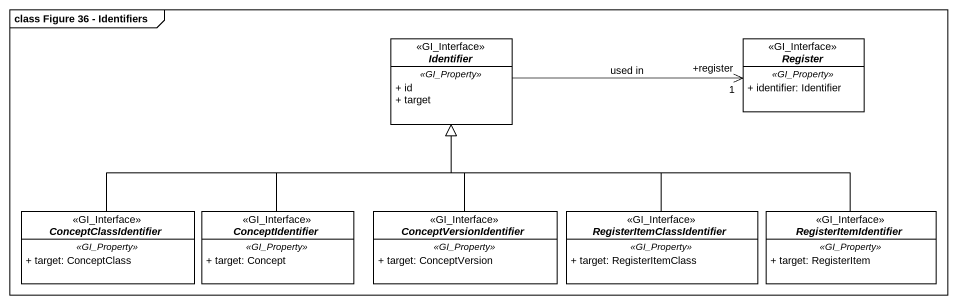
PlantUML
@startuml
mainframe class Figure 36 - Identifiers
hide circle
hide empty members
skinparam classAttributeIconSize 0
interface Identifier <<GI_Interface>> #FFFFFF {
  .. <<GI_Property>> ..
  + id
  + target
}
interface Register <<GI_Interface>> #FFFFFF {
  .. <<GI_Property>> ..
  + identifier: Identifier
}
interface ConceptClassIdentifier <<GI_Interface>> #FFFFFF {
  .. <<GI_Property>> ..
  + target: ConceptClass
}
interface ConceptIdentifier <<GI_Interface>> #FFFFFF {
  .. <<GI_Property>> ..
  + target: Concept
}
interface ConceptVersionIdentifier <<GI_Interface>> #FFFFFF {
  .. <<GI_Property>> ..
  + target: ConceptVersion
}
interface RegisterItemClassIdentifier <<GI_Interface>> #FFFFFF {
  .. <<GI_Property>> ..
  + target: RegisterItemClass
}
interface RegisterItemIdentifier <<GI_Interface>> #FFFFFF {
  .. <<GI_Property>> ..
  + target: RegisterItem
}
Identifier -right-> "+register\n1" Register : used in
ConceptClassIdentifier -right-|> Identifier
ConceptIdentifier -up-|> Identifier
ConceptVersionIdentifier -up-|> Identifier
RegisterItemClassIdentifier -up-|> Identifier
RegisterItemIdentifier -left-|> Identifier
@enduml
